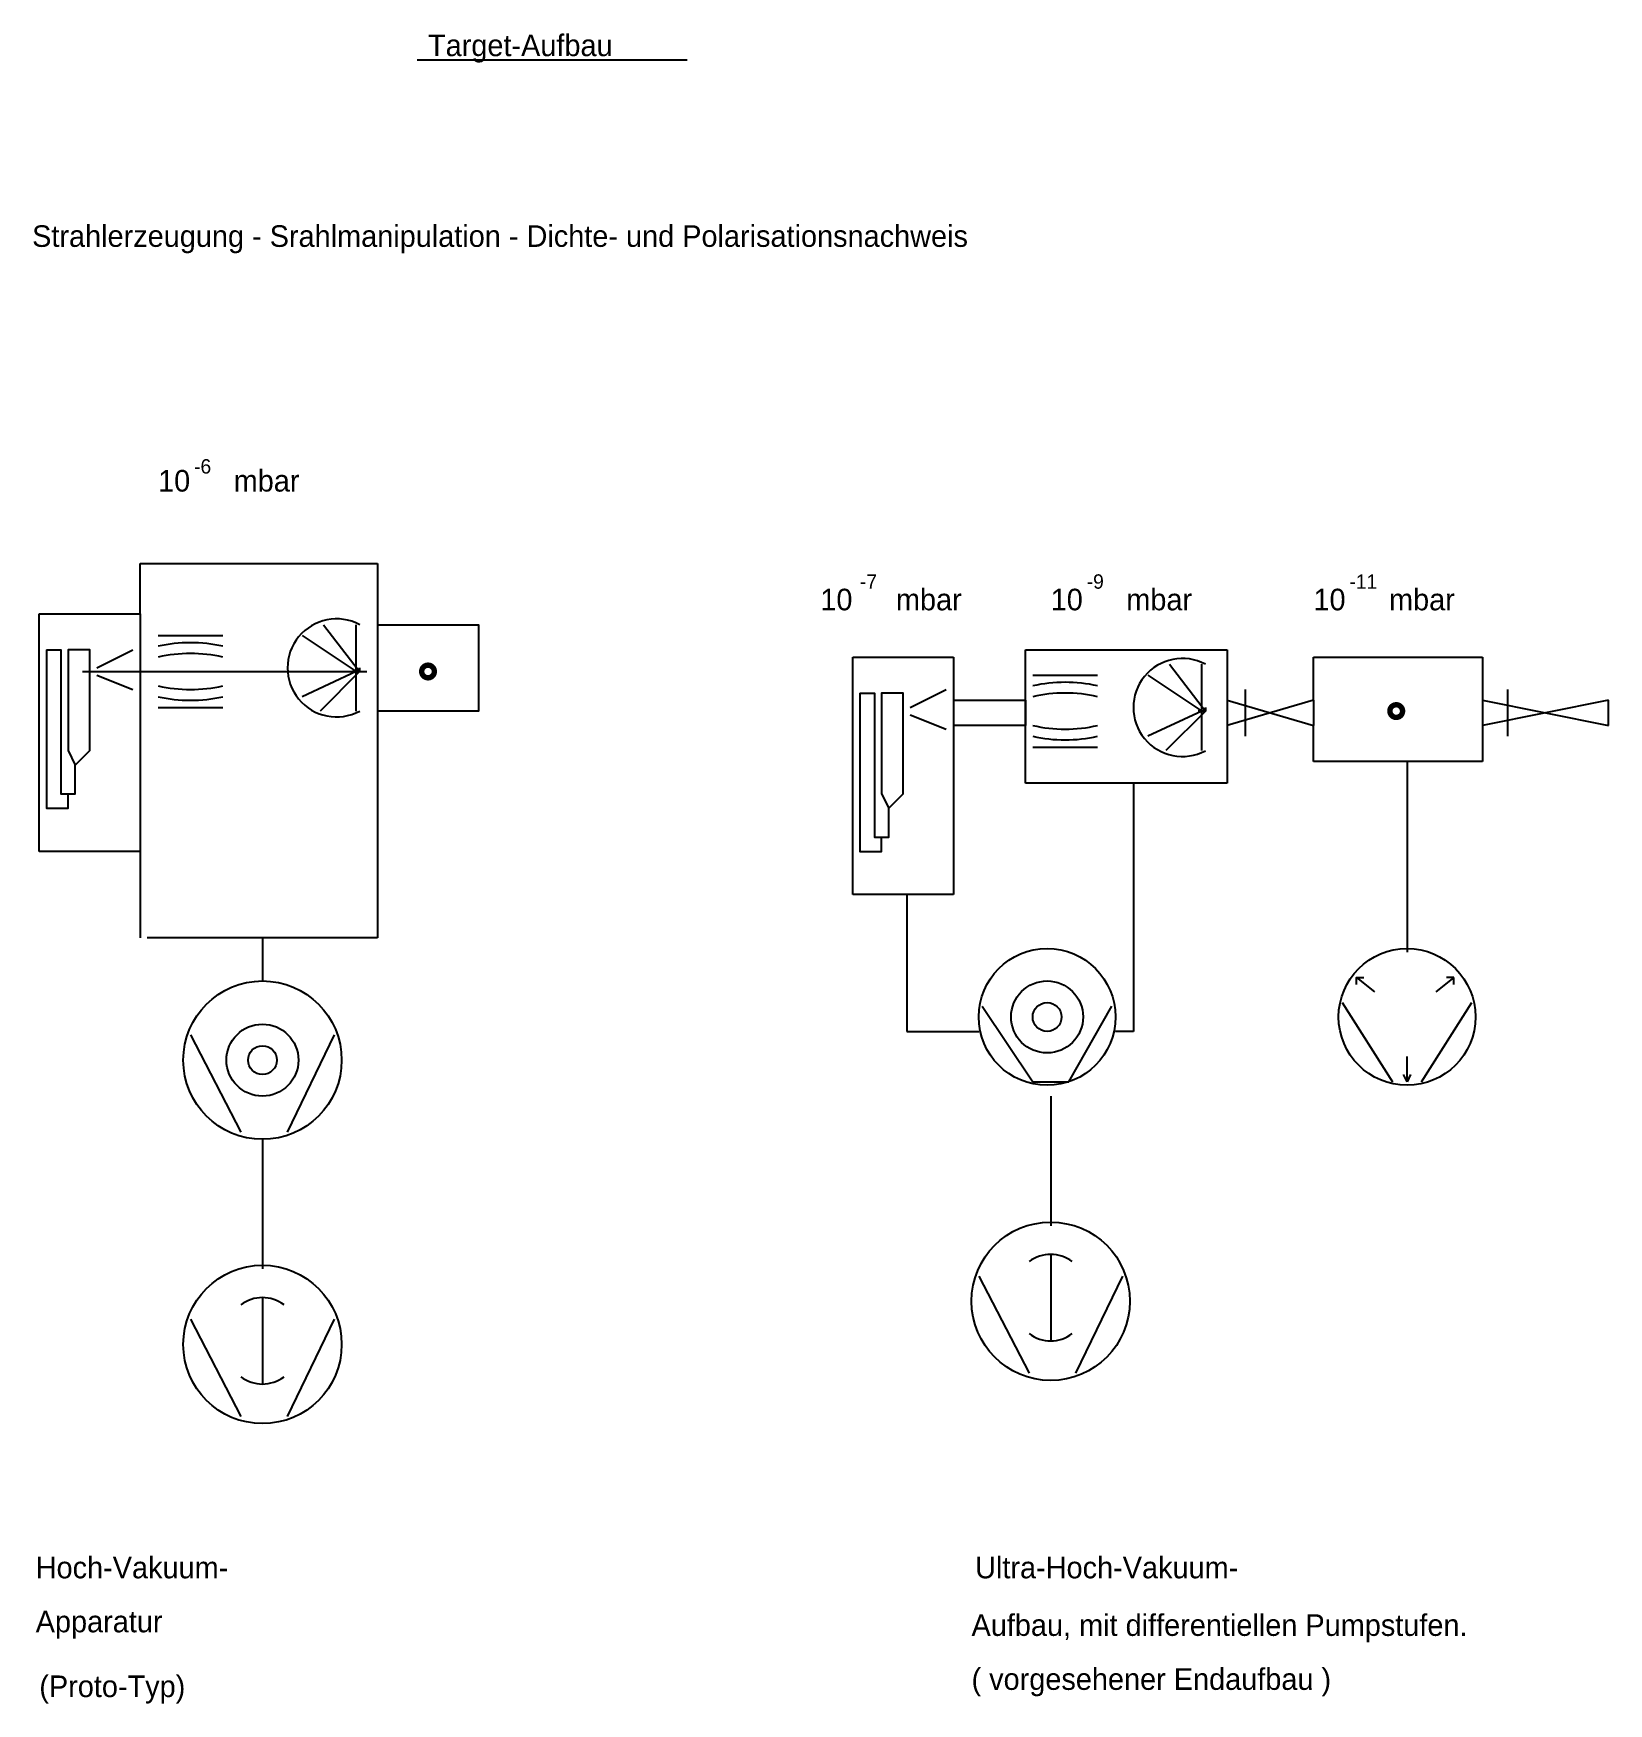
# Model space of a CAD drawing. Extents: x 69 to 288, y 32 to 264.
import ezdxf

# ---------------------------------------------------------------- set-up
doc = ezdxf.new("R2010")
doc.units = 0
doc.header["$LTSCALE"] = 25
doc.linetypes.add('AUSGEZOGEN', pattern=[0])
doc.linetypes.add('GESTRICHELT', pattern=[0])
doc.layers.get('0').update_dxf_attribs({"linetype": 'AUSGEZOGEN'})

msp = doc.modelspace()

# ---------------------------------------------------------------- linework, layer by layer
at = {"color": 0, "linetype": 'AUSGEZOGEN'}
for p, q in [((122, 260.5), (159.5, 260.5)), ((109, 182), (114, 175.5)), ((113.5, 175.5), (113.5, 182)), ((86, 180.5), (95, 180.5)), ((106, 180.5), (113.5, 175.5)), ((77.5, 176), (82.5, 178.5)), ((206.5, 178.5), (234.5, 178.5)), ((206.5, 160), (206.5, 178.5)), ((226.5, 176.5), (231.5, 170)), ((231, 170), (231, 176.5)), ((234.5, 178.5), (234.5, 160)), ((246.5, 171.5), (246.5, 177.5)), ((246.5, 177.5), (270, 177.5)), ((270, 177.5), (270, 163)), ((77.5, 175), (82.5, 173)), ((113.5, 175.5), (106, 172)), ((114, 175.5), (108.5, 170)), ((114, 175.5), (113, 175.5)), ((113, 175.5), (114, 175.5)), ((113.5, 170), (113.5, 175.5)), ((114, 175.5), (114, 176)), ((114, 176), (114, 175.5)), ((207.5, 175), (216.5, 175)), ((223.5, 175), (231, 170)), ((190.5, 170.5), (195.5, 173)), ((237, 173), (237, 166.5)), ((273.5, 166.5), (273.5, 173)), ((86, 170.5), (95, 170.5)), ((190.5, 169.5), (195.5, 167.5)), ((196.5, 171.5), (206.5, 171.5)), ((206.5, 171.5), (206.5, 168)), ((231, 170), (223.5, 166.5)), ((231.5, 170), (226, 164.5)), ((230.5, 170), (231.5, 170)), ((231.5, 170), (230.5, 170)), ((231, 164.5), (231, 170)), ((231.5, 170.5), (231.5, 170)), ((231.5, 170), (231.5, 170.5)), ((234.5, 171.5), (246.5, 168)), ((246.5, 171.5), (234.5, 168)), ((246.5, 171.5), (246.5, 168)), ((270, 171.5), (287.5, 168)), ((287.5, 171.5), (270, 168)), ((287.5, 168), (287.5, 171.5)), ((206.5, 168), (196.5, 168)), ((246.5, 163), (246.5, 168)), ((207.5, 165), (216.5, 165)), ((247, 163), (246.5, 163)), ((270, 163), (247, 163)), ((259.5, 163), (259.5, 136.5)), ((234.5, 160), (206.5, 160)), ((221.5, 160), (221.5, 125.5)), ((190, 144.5), (190, 125.5)), ((100.5, 138.5), (100.5, 132.5)), ((200.5, 129), (207.5, 118.5)), ((212.5, 118.5), (218.5, 129)), ((250.5, 129.5), (257.5, 118.5)), ((261.5, 118.5), (268.5, 129.5)), ((190, 125.5), (200, 125.5)), ((221.5, 125.5), (219, 125.5)), ((90.5, 125), (97.5, 111.5)), ((104, 111.5), (110.5, 125)), ((207.5, 118.5), (212.5, 118.5)), ((210, 116.5), (210, 98.5)), ((100.5, 110.5), (100.5, 92.5)), ((210, 94.5), (210, 82.5)), ((200, 91.5), (207, 78)), ((213.5, 78), (220, 91.5)), ((100.5, 88.5), (100.5, 76.5)), ((90.5, 85.5), (97.5, 72)), ((104, 72), (110.5, 85.5))]:
    msp.add_line(p, q, dxfattribs=at)
at = {"color": 0}
for p, q in [((83.5, 183.5), (83.5, 190.5)), ((83.5, 190.5), (116.5, 190.5)), ((116.5, 190.5), (116.5, 138.5)), ((69.5, 150.5), (69.5, 183.5)), ((69.5, 183.5), (83.5, 183.5)), ((83.5, 183.5), (83.5, 150.5)), ((182.5, 177.5), (196.5, 177.5)), ((182.5, 144.5), (182.5, 177.5)), ((196.5, 177.5), (196.5, 144.5)), ((83.5, 150.5), (69.5, 150.5)), ((83.5, 150.5), (83.5, 138.5)), ((196.5, 144.5), (182.5, 144.5)), ((116.5, 138.5), (84.5, 138.5))]:
    msp.add_line(p, q, dxfattribs=at)
at = {"color": 0, "linetype": 'GESTRICHELT'}
msp.add_line((75.5, 175.5), (115, 175.5), dxfattribs=at)
at = {"color": 0, "linetype": 'AUSGEZOGEN'}
for points in [[(116.5, 182), (130.5, 182), (130.5, 170), (116.5, 170)], [(252.5, 132), (252.5, 133), (253.5, 133)], [(252.5, 133), (255, 131)], [(266, 133), (263.5, 131)], [(266, 133), (265, 133)], [(266, 132), (266, 133)], [(259.5, 118.5), (259.5, 122)], [(259.5, 118.5), (259, 119.5)], [(260, 119.5), (259.5, 118.5)]]:
    msp.add_lwpolyline(points, dxfattribs=at)
at = {"color": 0}
for points in [[(70.5, 178.5), (70.5, 156.5), (73.5, 156.5), (73.5, 158.5), (74.5, 158.5), (74.5, 162.5), (76.5, 164.5), (76.5, 178.5), (73.5, 178.5), (73.5, 164.5), (74.5, 162.5)], [(70.5, 178.5), (72.5, 178.5), (72.5, 158.5), (73.5, 158.5)], [(183.5, 172.5), (185.5, 172.5), (185.5, 152.5), (186.5, 152.5)], [(183.5, 172.5), (183.5, 150.5), (186.5, 150.5), (186.5, 152.5), (187.5, 152.5), (187.5, 156.5), (189.5, 158.5), (189.5, 172.5), (186.5, 172.5), (186.5, 158.5), (187.5, 156.5)]]:
    msp.add_lwpolyline(points, dxfattribs=at)
at = {"color": 0, "linetype": 'AUSGEZOGEN', "const_width": 0.75}
for points in [[(122.62, 175.5, 1), (124.38, 175.5, 1)], [(257.12, 170, 1), (258.88, 170, 1)]]:
    msp.add_lwpolyline(points, format="xyb", close=True, dxfattribs=at)
at = {"color": 0, "linetype": 'AUSGEZOGEN'}
for centre, radius in [((209.5, 127.5), 9.5), ((259.5, 127.5), 9.5), ((259.5, 127.5), 9.5), ((100.5, 121.5), 11), ((210, 88), 11), ((100.5, 82), 11)]:
    msp.add_circle(centre, radius, dxfattribs=at)
at = {"color": 0}
for centre, radius in [((209.5, 127.5), 5), ((209.5, 127.5), 2), ((100.5, 121.5), 5), ((100.5, 121.5), 2)]:
    msp.add_circle(centre, radius, dxfattribs=at)
at = {"color": 0, "linetype": 'AUSGEZOGEN'}
for centre, radius, start, end in [((110.79, 176), 6.81, 61.8347, 298.1653), ((90.5, 159), 20.5, 77.3196, 102.6804), ((90.5, 157.5), 20.5, 77.3196, 102.6804), ((228.29, 170.5), 6.81, 61.8347, 298.1653), ((90.5, 193.5), 20.5, 257.3196, 282.6804), ((90.5, 192), 20.5, 257.3196, 282.6804), ((212, 153.5), 20.5, 77.3196, 102.6804), ((212, 152), 20.5, 77.3196, 102.6804), ((212, 188), 20.5, 257.3196, 282.6804), ((212, 186.5), 20.5, 257.3196, 282.6804), ((210, 89.5), 5, 53.1301, 126.8699), ((100.5, 83.5), 5, 53.1301, 126.8699), ((210, 87.5), 5, 233.1301, 306.8699), ((100.5, 81.5), 5, 233.1301, 306.8699)]:
    msp.add_arc(centre, radius, start, end, dxfattribs=at)

# ---------------------------------------------------------------- texts
for s, height, p in [('Target-Aufbau', 3, (123.5, 261)), ('Strahlerzeugung - Srahlmanipulation - Dichte- und Polarisationsnachweis', 3, (68.5, 234.5)), ('-6', 2, (91, 203)), ('10', 3, (86, 200.5)), ('mbar', 3, (96.5, 200.5)), ('-7', 2, (183.5, 187)), ('-9', 2, (215, 187)), ('-11', 2, (251.5, 187)), ('10', 3, (178, 184)), ('mbar', 3, (188.5, 184)), ('10', 3, (210, 184)), ('mbar', 3, (220.5, 184)), ('10', 3, (246.5, 184)), ('mbar', 3, (257, 184)), ('Hoch-Vakuum-', 3, (69, 49.5)), ('Ultra-Hoch-Vakuum-', 3, (199.5, 49.5)), ('Apparatur', 3, (69, 42)), ('Aufbau, mit differentiellen Pumpstufen.', 3, (199, 41.5)), ('( vorgesehener Endaufbau )', 3, (199, 34)), ('(Proto-Typ)', 3, (69.5, 33))]:
    msp.add_text(s, height=height, dxfattribs=at).set_placement(p)

doc.saveas('drawing.dxf')
